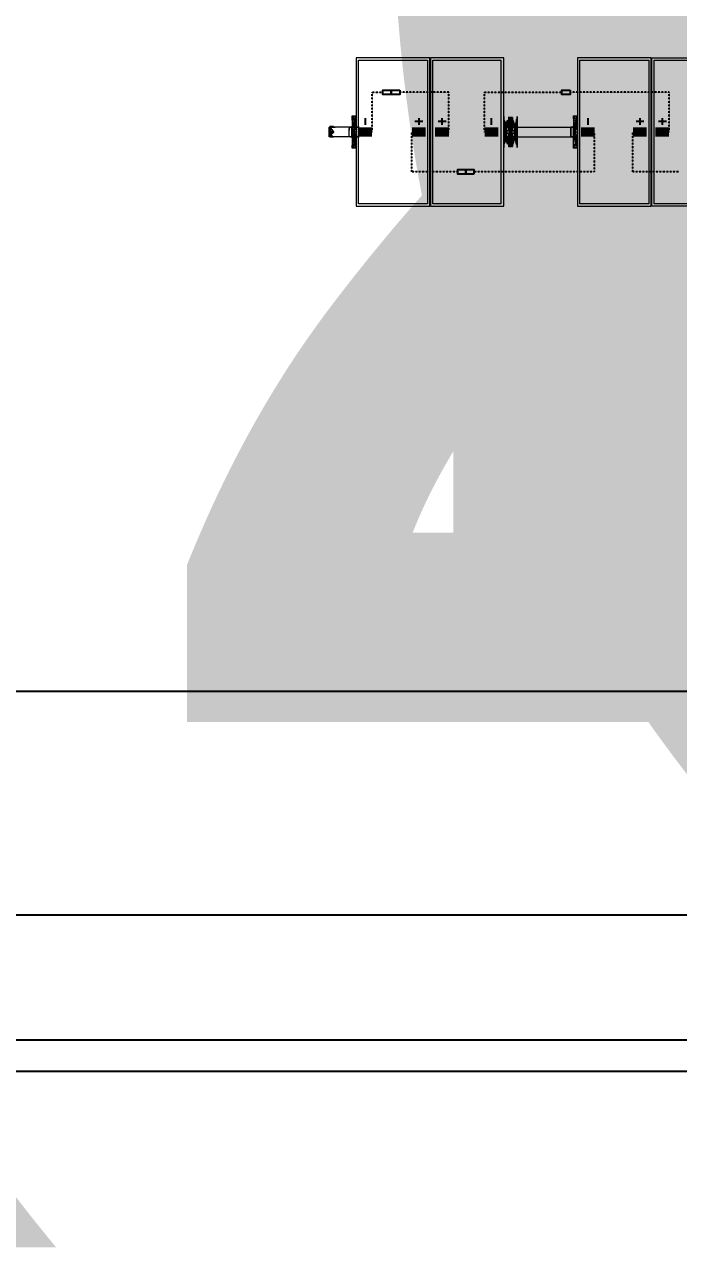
# Model space of a CAD drawing. Header units: feet. Extents: x -13743 to 68376, y -48 to 67763.
# Drawn here: x 2111 to 2465, y 3317 to 3980 of the extents above; entities that cross this region are included whole.
import ezdxf
from ezdxf.enums import TextEntityAlignment as Align

# ---------------------------------------------------------------- set-up
doc = ezdxf.new("R2018")
doc.units = ezdxf.units.FT
doc.header["$MEASUREMENT"] = 0
doc.linetypes.add('HIDDEN', pattern=[0.375, 0.25, -0.125])
for name, color, linetype in [('E-HARN-COMP', 8, 'Continuous'), ('E-TRNK-CABL-NEG', 6, 'HIDDEN'), ('E-TRUNK-CABLE-POS', 6, 'HIDDEN'), ('G-ANNO-TEXT', 1, 'Continuous'), ('Polarity-Text', 7, 'Continuous')]:
    doc.layers.add(name, color=color, linetype=linetype)
doc.styles.add('NEI-A', font='arial.ttf')
doc.styles.get("Standard").update_dxf_attribs({"font": 'arial.ttf'})

# ---------------------------------------------------------------- blocks, each defined once
blk = doc.blocks.new('A$Ccdbb2b2c')
at = {"lineweight": 5}
for points in [[(11.9978, 0.4133), (12.2028, 0.4133), (12.2028, 0), (12.4078, 0), (12.4078, 0.4133), (12.2028, 0.4133), (12.2028, 0), (11.9978, 0)], [(12.6145, 0.4133), (12.6145, 0), (12.4095, 0), (12.4095, 0.4133)], [(13.0245, 0.4133), (13.0245, 0), (12.8195, 0), (12.8195, 0.4133)], [(13.2311, 0.4133), (13.2311, 0), (13.0261, 0), (13.0261, 0.4133)], [(12.4012, 0.4067), (12.2112, 0.4067), (12.2112, 0.0067), (12.4012, 0.0067)], [(12.4162, 0.4067), (12.4162, 0.0067), (12.6078, 0.0067), (12.6078, 0.4067)], [(12.8278, 0.4067), (12.8278, 0.0067), (13.0178, 0.0067), (13.0178, 0.4067)], [(13.0328, 0.4067), (13.0328, 0.0067), (13.2245, 0.0067), (13.2245, 0.4067)], [(12.7878, 0.2283), (12.7828, 0.2383), (12.7845, 0.2383), (12.7845, 0.24), (12.7878, 0.23)], [(12.7961, 0.235), (12.7961, 0.2433)], [(12.8011, 0.2433), (12.7995, 0.2433)], [(12.8061, 0.2417), (12.8078, 0.2417)], [(12.8078, 0.23), (12.8078, 0.2333), (12.8061, 0.2333), (12.8061, 0.2417), (12.8078, 0.2417), (12.8061, 0.2417), (12.8061, 0.2333), (12.8095, 0.2333), (12.8095, 0.24), (12.8095, 0.2333), (12.8061, 0.2333), (12.8078, 0.2333)], [(12.8095, 0.24), (12.8111, 0.235), (12.8111, 0.225), (12.8095, 0.225), (12.8095, 0.2267), (12.8095, 0.225), (12.8111, 0.225), (12.8111, 0.235)], [(12.8211, 0.2433), (12.8195, 0.2433)], [(12.6212, 0.2183), (12.6195, 0.2183)], [(12.6245, 0.205), (12.6228, 0.1933), (12.6212, 0.195), (12.6228, 0.205)], [(12.6262, 0.22), (12.6295, 0.22), (12.6278, 0.22), (12.6262, 0.2217), (12.6278, 0.22)], [(12.6312, 0.22), (12.6278, 0.22), (12.6295, 0.22)], [(12.7828, 0.2283), (12.7811, 0.2283), (12.7828, 0.2283), (12.7828, 0.23)], [(12.7878, 0.225), (12.7895, 0.225), (12.7895, 0.2283), (12.7895, 0.23), (12.7878, 0.23), (12.7895, 0.23), (12.7895, 0.2283), (12.7878, 0.2283), (12.7878, 0.225), (12.7845, 0.225), (12.7845, 0.2283), (12.7878, 0.2283), (12.7845, 0.2283), (12.7845, 0.225), (12.7828, 0.225), (12.7828, 0.2233), (12.7828, 0.19), (12.7845, 0.19), (12.7845, 0.1883), (12.7845, 0.185), (12.7878, 0.185), (12.7828, 0.175), (12.7845, 0.175), (12.7845, 0.1733), (12.7878, 0.1833), (12.7878, 0.185), (12.7845, 0.185), (12.7845, 0.1883), (12.7828, 0.1883), (12.7828, 0.1867), (12.7828, 0.1883), (12.7878, 0.1883), (12.7878, 0.185), (12.7828, 0.175), (12.7845, 0.175), (12.7845, 0.1733), (12.7878, 0.1833), (12.7878, 0.185), (12.7878, 0.1883), (12.7845, 0.1883), (12.7845, 0.19), (12.7828, 0.19), (12.7828, 0.1883), (12.7828, 0.19), (12.7828, 0.2233), (12.7845, 0.2233), (12.7845, 0.2217), (12.7861, 0.2217), (12.7878, 0.2217), (12.7861, 0.2217), (12.7878, 0.2217), (12.7861, 0.2217), (12.7878, 0.2217), (12.7861, 0.2217), (12.7878, 0.2217), (12.7861, 0.2217), (12.7861, 0.2233), (12.7878, 0.2217), (12.7878, 0.22), (12.7878, 0.1933), (12.7878, 0.1917), (12.7861, 0.1917), (12.7878, 0.1917), (12.7878, 0.1883), (12.7895, 0.1883), (12.7895, 0.225)], [(12.7845, 0.21), (12.7828, 0.21)], [(12.7845, 0.2083), (12.7828, 0.2083)], [(12.7845, 0.205), (12.7828, 0.205)], [(12.7861, 0.2233), (12.7845, 0.2217), (12.7861, 0.22), (12.7878, 0.2217)], [(12.7861, 0.2233), (12.7845, 0.2233), (12.7845, 0.2217), (12.7845, 0.22), (12.7861, 0.22), (12.7878, 0.22), (12.7878, 0.2217), (12.7878, 0.2233)], [(12.7861, 0.2233), (12.7845, 0.2217), (12.7861, 0.22), (12.7878, 0.2217)], [(12.7861, 0.2233), (12.7845, 0.2233), (12.7845, 0.2217), (12.7845, 0.22), (12.7861, 0.22), (12.7878, 0.22), (12.7878, 0.2217), (12.7878, 0.2233)], [(12.7861, 0.22), (12.7845, 0.22), (12.7845, 0.2217), (12.7845, 0.22), (12.7861, 0.22), (12.7861, 0.2183), (12.7878, 0.22), (12.7861, 0.2183)], [(12.7878, 0.2217), (12.7861, 0.2217)], [(12.7961, 0.22), (12.7895, 0.22)], [(12.7961, 0.2283), (12.7961, 0.2233), (12.7978, 0.2233), (12.7961, 0.2233), (12.7945, 0.225), (12.7961, 0.2233), (12.7961, 0.225), (12.7961, 0.2233), (12.7945, 0.2233), (12.7945, 0.225), (12.7928, 0.225), (12.7945, 0.2233), (12.7928, 0.225), (12.7928, 0.235), (12.7928, 0.225), (12.7945, 0.2233), (12.7928, 0.225), (12.7945, 0.23), (12.7945, 0.2283), (12.7961, 0.2283), (12.7978, 0.2283), (12.7961, 0.2283), (12.7945, 0.2283), (12.7945, 0.23), (12.7928, 0.225), (12.7945, 0.225), (12.7945, 0.2233), (12.7961, 0.2233)], [(12.7945, 0.2333), (12.7945, 0.2317)], [(12.7961, 0.2217), (12.7945, 0.2217)], [(12.7961, 0.2217), (12.7945, 0.2217)], [(12.7995, 0.235), (12.7978, 0.235)], [(12.7995, 0.21), (12.7978, 0.21), (12.7978, 0.2117), (12.7978, 0.21), (12.7995, 0.21), (12.7978, 0.21), (12.7995, 0.21), (12.7978, 0.21), (12.7995, 0.21), (12.7978, 0.21), (12.7995, 0.21), (12.7978, 0.21), (12.7995, 0.21), (12.7978, 0.21)], [(12.8061, 0.21), (12.8045, 0.21)], [(12.8095, 0.23), (12.8095, 0.225), (12.8078, 0.225), (12.8078, 0.2233), (12.8061, 0.2283), (12.8078, 0.2283)], [(12.8078, 0.2283), (12.8061, 0.2283), (12.8078, 0.2233), (12.8078, 0.225), (12.8095, 0.225), (12.8095, 0.23), (12.8078, 0.2283), (12.8061, 0.2283)], [(12.8061, 0.2233), (12.8078, 0.2233), (12.8095, 0.225), (12.8078, 0.2233)], [(12.8095, 0.2217), (12.8078, 0.2217), (12.8061, 0.2217), (12.8128, 0.2217)], [(12.8095, 0.2217), (12.8078, 0.2217), (12.8061, 0.2217), (12.8128, 0.2217)], [(12.8128, 0.22), (12.8061, 0.22)], [(12.8078, 0.21), (12.8061, 0.21)], [(12.8078, 0.21), (12.8061, 0.21)], [(12.8095, 0.225), (12.8078, 0.2233), (12.8078, 0.225), (12.8078, 0.2233), (12.8095, 0.225), (12.8078, 0.2233)], [(12.8078, 0.2183), (12.8095, 0.22)], [(12.8095, 0.2317), (12.8095, 0.2333)], [(12.8111, 0.225), (12.8111, 0.235)], [(12.8161, 0.2233), (12.8145, 0.2217), (12.8161, 0.22), (12.8178, 0.2217)], [(12.8161, 0.2233), (12.8145, 0.2217), (12.8161, 0.22), (12.8178, 0.2217)], [(12.8161, 0.22), (12.8178, 0.22), (12.8178, 0.2217), (12.8178, 0.2233), (12.8161, 0.2233), (12.8145, 0.2233), (12.8145, 0.2217), (12.8145, 0.22)], [(12.8145, 0.22), (12.8145, 0.1933)], [(12.8178, 0.2233), (12.8178, 0.2217), (12.8178, 0.22), (12.8161, 0.2183), (12.8161, 0.22), (12.8161, 0.2183), (12.8178, 0.22), (12.8178, 0.1933), (12.8178, 0.1917), (12.8161, 0.19), (12.8161, 0.1917), (12.8178, 0.1917), (12.8178, 0.19), (12.8195, 0.19), (12.8195, 0.2233)], [(12.8178, 0.2217), (12.8161, 0.2217)], [(12.8178, 0.2217), (12.8161, 0.2217)], [(12.8211, 0.2283), (12.8195, 0.2283), (12.8195, 0.23), (12.8195, 0.2283)], [(12.8195, 0.2233), (12.8195, 0.225)], [(12.8211, 0.22), (12.8195, 0.22)], [(12.8211, 0.21), (12.8195, 0.21)], [(12.8211, 0.2083), (12.8195, 0.2083)], [(12.8211, 0.205), (12.8195, 0.205)], [(13.2372, 0.2183), (13.2355, 0.2183)], [(13.2389, 0.2233), (13.2372, 0.2233), (13.2372, 0.22), (13.2389, 0.22)], [(13.2405, 0.205), (13.2405, 0.1933), (13.2372, 0.195), (13.2389, 0.205)], [(13.2995, 0.2067), (13.2995, 0.2083), (13.2961, 0.2083), (13.2945, 0.2067), (13.2961, 0.2067), (13.2978, 0.205)], [(13.2995, 0.2067), (13.2978, 0.2067)], [(13.3011, 0.2183), (13.2995, 0.2183), (13.2995, 0.22), (13.2995, 0.2183)], [(12.6295, 0.1933), (12.6262, 0.1933), (12.6278, 0.1933), (12.6295, 0.1933), (12.6278, 0.1933)], [(12.7811, 0.185), (12.7828, 0.185), (12.7828, 0.1833), (12.7828, 0.185)], [(12.7845, 0.2033), (12.7828, 0.2033)], [(12.7861, 0.1933), (12.7845, 0.1933), (12.7845, 0.1917), (12.7845, 0.19), (12.7861, 0.19), (12.7878, 0.19), (12.7878, 0.1917), (12.7878, 0.1933)], [(12.7861, 0.1933), (12.7845, 0.1917), (12.7861, 0.19), (12.7878, 0.1917)], [(12.7861, 0.1933), (12.7845, 0.1917), (12.7861, 0.19), (12.7878, 0.1917)], [(12.7861, 0.1933), (12.7845, 0.1933), (12.7845, 0.1917), (12.7845, 0.19), (12.7861, 0.19), (12.7878, 0.19), (12.7878, 0.1917), (12.7878, 0.1933)], [(12.7878, 0.1917), (12.7861, 0.1917)], [(12.7878, 0.1917), (12.7861, 0.1917)], [(12.7961, 0.2), (12.7978, 0.2), (12.7978, 0.2017), (12.7978, 0.2), (12.7961, 0.2), (12.7978, 0.2033), (12.7895, 0.2033), (12.7978, 0.2033)], [(12.7895, 0.1933), (12.7961, 0.1933)], [(12.7945, 0.1833), (12.7928, 0.1883), (12.7945, 0.1883), (12.7945, 0.19), (12.7961, 0.19), (12.7961, 0.185), (12.7945, 0.185)], [(12.7978, 0.185), (12.7961, 0.185), (12.7961, 0.19), (12.7945, 0.19), (12.7945, 0.1883), (12.7928, 0.1883), (12.7945, 0.1833), (12.7945, 0.185), (12.7961, 0.185)], [(12.7945, 0.1817), (12.7945, 0.18), (12.7945, 0.1733), (12.7928, 0.1783), (12.7928, 0.1883), (12.7928, 0.1867), (12.7928, 0.1883), (12.7928, 0.1783), (12.7945, 0.1733), (12.7945, 0.18), (12.7961, 0.18), (12.7961, 0.1833), (12.7961, 0.18), (12.7961, 0.1717), (12.7945, 0.1717), (12.7961, 0.1717), (12.7961, 0.18), (12.7945, 0.18)], [(12.7961, 0.1917), (12.7945, 0.1917)], [(12.7945, 0.1883), (12.7961, 0.19), (12.7961, 0.1883), (12.7961, 0.19)], [(12.7961, 0.2), (12.7961, 0.2033), (12.7978, 0.2033), (12.7961, 0.2033), (12.7961, 0.2), (12.7961, 0.1783), (12.7961, 0.17), (12.7961, 0.1783)], [(12.7978, 0.1917), (12.7961, 0.1917)], [(12.7978, 0.19), (12.7961, 0.19)], [(12.7978, 0.18), (12.7961, 0.18)], [(12.7961, 0.17), (12.7961, 0.1783)], [(12.7978, 0.1683), (12.7978, 0.1667), (12.7961, 0.1667), (12.7961, 0.1683), (12.7961, 0.17), (12.7961, 0.1683), (12.7961, 0.1667), (12.7978, 0.1667), (12.7978, 0.1683), (12.7978, 0.1717)], [(12.7995, 0.2033), (12.7978, 0.2033), (12.7995, 0.2033), (12.7978, 0.2033), (12.7995, 0.2033), (12.7978, 0.2033), (12.7995, 0.2033), (12.7978, 0.2033), (12.7978, 0.1767), (12.7995, 0.1767), (12.7978, 0.1767), (12.7978, 0.2017), (12.7978, 0.2033)], [(12.7995, 0.2033), (12.7978, 0.2033)], [(12.7995, 0.2033), (12.7978, 0.2033)], [(12.8011, 0.1717), (12.8011, 0.1917), (12.7978, 0.1917), (12.7978, 0.1717)], [(12.7995, 0.1783), (12.7978, 0.1783)], [(12.8061, 0.2), (12.8061, 0.2033)], [(12.8061, 0.1933), (12.8128, 0.1933)], [(12.8095, 0.1917), (12.8128, 0.1917), (12.8061, 0.1917), (12.8078, 0.1917)], [(12.8061, 0.1917), (12.8078, 0.1917), (12.8095, 0.1917), (12.8128, 0.1917)], [(12.8095, 0.1833), (12.8078, 0.185), (12.8061, 0.185), (12.8078, 0.19), (12.8061, 0.19), (12.8078, 0.19), (12.8061, 0.185), (12.8078, 0.185), (12.8061, 0.185), (12.8078, 0.185), (12.8095, 0.1833), (12.8095, 0.1883), (12.8078, 0.1883), (12.8078, 0.19), (12.8095, 0.1883), (12.8078, 0.19), (12.8078, 0.1883), (12.8095, 0.1883), (12.8078, 0.19), (12.8095, 0.1883), (12.8078, 0.19), (12.8095, 0.1883)], [(12.8095, 0.1733), (12.8111, 0.1783), (12.8111, 0.1883), (12.8128, 0.1883), (12.8111, 0.1883), (12.8111, 0.1783), (12.8095, 0.1733), (12.8095, 0.18), (12.8061, 0.18), (12.8078, 0.18), (12.8078, 0.1833), (12.8078, 0.18), (12.8061, 0.18), (12.8095, 0.18), (12.8095, 0.1817), (12.8095, 0.18)], [(12.8061, 0.18), (12.8061, 0.1717), (12.8078, 0.1717), (12.8061, 0.1717)], [(12.8095, 0.1933), (12.8078, 0.195)], [(12.8095, 0.1917), (12.8078, 0.1917)], [(12.8078, 0.1883), (12.8078, 0.19)], [(12.8095, 0.1867), (12.8095, 0.1883), (12.8111, 0.1883), (12.8111, 0.1783), (12.8111, 0.1883), (12.8095, 0.1883)], [(12.8161, 0.1933), (12.8161, 0.195), (12.8178, 0.1933), (12.8161, 0.195), (12.8161, 0.1933), (12.8145, 0.1933), (12.8145, 0.1917), (12.8145, 0.1933)], [(12.8161, 0.1933), (12.8145, 0.1917), (12.8161, 0.19), (12.8178, 0.1917)], [(12.8161, 0.19), (12.8178, 0.19), (12.8178, 0.1917), (12.8178, 0.1933), (12.8161, 0.1933), (12.8145, 0.1933), (12.8145, 0.1917), (12.8145, 0.19)], [(12.8161, 0.19), (12.8178, 0.19), (12.8178, 0.1917), (12.8178, 0.1933), (12.8161, 0.1933), (12.8145, 0.1933), (12.8145, 0.1917), (12.8145, 0.19)], [(12.8161, 0.1933), (12.8145, 0.1917), (12.8161, 0.19), (12.8178, 0.1917)], [(12.8178, 0.1917), (12.8161, 0.1917)], [(12.8211, 0.2033), (12.8195, 0.2033)], [(12.8211, 0.1933), (12.8195, 0.1933)], [(12.8195, 0.1883), (12.8195, 0.19), (12.8195, 0.1883), (12.8211, 0.1883)], [(12.8011, 0.1683), (12.7995, 0.1683)], [(12.8011, 0.1683), (12.7995, 0.1683)], [(12.8028, 0.1683), (12.8045, 0.1683)], [(12.8061, 0.17), (12.8045, 0.17)]]:
    blk.add_lwpolyline(points, close=True, dxfattribs=at)
for points in [[(12.6145, 0.25), (12.6262, 0.25), (12.6262, 0.2517), (12.6145, 0.2517)], [(12.6145, 0.2467), (12.6162, 0.2483), (12.6178, 0.2483)], [(12.6145, 0.2483), (12.6162, 0.2483), (12.6178, 0.2283), (12.6195, 0.2283), (12.6178, 0.245)], [(12.6145, 0.2383), (12.6162, 0.2483)], [(12.6262, 0.2433), (12.6262, 0.24), (12.6195, 0.24), (12.6178, 0.24), (12.6178, 0.2433), (12.6162, 0.2467), (12.6162, 0.2433)], [(12.6162, 0.24), (12.6162, 0.2417)], [(12.6195, 0.2433), (12.6178, 0.2433), (12.6178, 0.2417), (12.6178, 0.245), (12.6195, 0.245), (12.6195, 0.2433), (12.6262, 0.2433), (12.6262, 0.25), (12.6278, 0.25)], [(12.6178, 0.24), (12.6212, 0.2233), (12.6228, 0.2233), (12.6195, 0.24)], [(12.6262, 0.24), (12.6262, 0.2233), (12.6228, 0.2233), (12.6228, 0.22), (12.6212, 0.22), (12.6212, 0.2233), (12.6228, 0.2233), (12.6212, 0.2233), (12.6195, 0.2283), (12.6195, 0.2183), (12.6212, 0.2183), (12.6228, 0.2083), (12.6212, 0.2083), (12.6212, 0.205), (12.6228, 0.205), (12.6228, 0.2083), (12.6245, 0.2083), (12.6228, 0.22)], [(12.6245, 0.2483), (12.6212, 0.2483)], [(12.6228, 0.2467), (12.6212, 0.2467), (12.6245, 0.2467), (12.6262, 0.2467)], [(12.7828, 0.25), (12.7828, 0.2433), (12.7845, 0.2433), (12.7828, 0.2433), (12.7845, 0.2417), (12.7845, 0.24), (12.7828, 0.24), (12.7845, 0.24), (12.7845, 0.2417), (12.7828, 0.2433), (12.7828, 0.25), (12.7828, 0.1633), (12.7828, 0.17), (12.7845, 0.1717), (12.7845, 0.1733), (12.7828, 0.1733), (12.7845, 0.1733), (12.7845, 0.1717), (12.7828, 0.17), (12.7845, 0.17), (12.7828, 0.17), (12.7828, 0.1633)], [(12.7828, 0.2383), (12.7845, 0.2383), (12.7845, 0.24), (12.7878, 0.23), (12.7878, 0.2283), (12.7878, 0.225), (12.7845, 0.225), (12.7828, 0.225), (12.7828, 0.2267), (12.7828, 0.225), (12.7828, 0.2233), (12.7845, 0.2233), (12.7845, 0.225), (12.7845, 0.2233)], [(12.7845, 0.2433), (12.7845, 0.2433)], [(12.7845, 0.2433), (12.7845, 0.2433)], [(12.7845, 0.24), (12.7845, 0.24)], [(12.7845, 0.24), (12.7845, 0.24)], [(12.7978, 0.21), (12.7961, 0.21), (12.7978, 0.21), (12.7995, 0.21), (12.7978, 0.21), (12.7961, 0.21), (12.7961, 0.2133), (12.7978, 0.21), (12.7895, 0.21), (12.7978, 0.21), (12.7961, 0.2133), (12.7961, 0.235), (12.7961, 0.2433), (12.7961, 0.235), (12.7961, 0.2133), (12.7978, 0.2117), (12.7978, 0.2367), (12.7995, 0.2367), (12.7978, 0.2367), (12.7978, 0.2117), (12.7961, 0.2133), (12.7961, 0.21)], [(12.7978, 0.2433), (12.7995, 0.2433), (12.8011, 0.2433), (12.7995, 0.2433), (12.7978, 0.2433), (12.7995, 0.2433), (12.7978, 0.2433), (12.7995, 0.2433), (12.7978, 0.2433), (12.7978, 0.2417), (12.7961, 0.2417), (12.7945, 0.2417), (12.7961, 0.2417), (12.7961, 0.2333), (12.7945, 0.2333), (12.7945, 0.24), (12.7928, 0.235), (12.7928, 0.225), (12.7928, 0.2267), (12.7928, 0.225), (12.7928, 0.235), (12.7945, 0.24), (12.7945, 0.2333), (12.7961, 0.2333), (12.7978, 0.2333), (12.7961, 0.2333), (12.7961, 0.23), (12.7961, 0.2333), (12.7961, 0.2417), (12.7978, 0.2417), (12.7978, 0.245), (12.7978, 0.2467), (12.7961, 0.2467), (12.7961, 0.245), (12.7961, 0.2433), (12.7961, 0.245), (12.7961, 0.2467), (12.7978, 0.2467), (12.7978, 0.245), (12.7978, 0.2433), (12.7978, 0.245), (12.7978, 0.2467), (12.8045, 0.2467), (12.8045, 0.245), (12.8028, 0.245), (12.8045, 0.245), (12.8028, 0.245), (12.8028, 0.2433), (12.8045, 0.2433), (12.8061, 0.2433), (12.8045, 0.2433), (12.8061, 0.2433), (12.8061, 0.235), (12.8061, 0.2133), (12.8061, 0.21), (12.8061, 0.2133), (12.8061, 0.2117), (12.8045, 0.2117), (12.8045, 0.21), (12.8128, 0.21), (12.8045, 0.21), (12.8061, 0.21), (12.8078, 0.21), (12.8061, 0.21), (12.8061, 0.2133), (12.8061, 0.2117), (12.8045, 0.2117), (12.8045, 0.2367), (12.8061, 0.2367), (12.8045, 0.2367), (12.8045, 0.21), (12.8061, 0.21), (12.8078, 0.21), (12.8061, 0.21), (12.8078, 0.21), (12.8061, 0.21), (12.8061, 0.2133), (12.8061, 0.235), (12.8045, 0.235), (12.8061, 0.235), (12.8061, 0.2433), (12.8045, 0.2433), (12.8028, 0.2433), (12.8011, 0.2433), (12.7995, 0.245), (12.8011, 0.245), (12.7995, 0.245), (12.8011, 0.2433), (12.8011, 0.2417), (12.8028, 0.2417), (12.8028, 0.2217), (12.8011, 0.2217), (12.8011, 0.1917), (12.8028, 0.1917), (12.8011, 0.1917), (12.7978, 0.1917), (12.7978, 0.2217), (12.7961, 0.2217), (12.7978, 0.2217), (12.7961, 0.2217), (12.7978, 0.2217), (12.7961, 0.2217), (12.7978, 0.2217), (12.7978, 0.2417), (12.8011, 0.2417), (12.8011, 0.2217)], [(12.8061, 0.2433), (12.8045, 0.2433), (12.8061, 0.2433), (12.8061, 0.245), (12.8045, 0.245), (12.8061, 0.2467), (12.8045, 0.2467), (12.7978, 0.2467), (12.7995, 0.2467)], [(12.8061, 0.2433), (12.8061, 0.245), (12.8061, 0.2433), (12.8045, 0.2433), (12.8028, 0.2433), (12.8028, 0.2417), (12.8028, 0.2217), (12.8011, 0.2217), (12.8011, 0.24), (12.8011, 0.2433), (12.8028, 0.2433), (12.8045, 0.2433), (12.8028, 0.2433), (12.8011, 0.2433), (12.8028, 0.2433), (12.8045, 0.2433), (12.8061, 0.2433), (12.8045, 0.2433), (12.8061, 0.2433), (12.8061, 0.235), (12.8061, 0.2433), (12.8061, 0.245), (12.8061, 0.2467), (12.8045, 0.245), (12.8028, 0.245), (12.8028, 0.2417), (12.8011, 0.2417), (12.8011, 0.2433), (12.7995, 0.245), (12.8011, 0.245), (12.7995, 0.245), (12.7978, 0.2467), (12.7995, 0.2467), (12.7978, 0.2467), (12.7995, 0.2467), (12.7978, 0.2467), (12.7995, 0.245), (12.8011, 0.2433), (12.8028, 0.2433), (12.8011, 0.2433), (12.8028, 0.2433), (12.8028, 0.245), (12.8045, 0.245), (12.8028, 0.245), (12.8045, 0.245), (12.8045, 0.2467), (12.8061, 0.2467), (12.8045, 0.245), (12.8061, 0.245), (12.8045, 0.2433), (12.8045, 0.2417), (12.8045, 0.2433), (12.8061, 0.245), (12.8061, 0.2467), (12.8078, 0.2467), (12.8061, 0.2467), (12.8045, 0.245), (12.8028, 0.245), (12.8028, 0.2433)], [(12.7978, 0.2467), (12.7978, 0.2467)], [(12.7978, 0.2467), (12.7978, 0.245), (12.7978, 0.2433), (12.7995, 0.2433)], [(12.7978, 0.2467), (12.7978, 0.2467)], [(12.8011, 0.2433), (12.8011, 0.24), (12.8028, 0.24), (12.8011, 0.24), (12.8011, 0.2217), (12.7978, 0.2217), (12.7978, 0.2417), (12.8011, 0.2417), (12.8011, 0.2217), (12.8028, 0.2217), (12.8045, 0.2217), (12.8045, 0.1917), (12.8045, 0.1717), (12.8028, 0.1717), (12.8028, 0.1917), (12.8028, 0.1717), (12.8045, 0.1717), (12.8045, 0.1917), (12.8028, 0.1917), (12.8028, 0.2217)], [(12.7995, 0.245), (12.8011, 0.245)], [(12.7995, 0.245), (12.8011, 0.245)], [(12.8045, 0.2217), (12.8045, 0.2417), (12.8028, 0.2417)], [(12.8045, 0.2217), (12.8045, 0.2417), (12.8028, 0.2417)], [(12.8028, 0.24), (12.8045, 0.24)], [(12.8028, 0.24), (12.8045, 0.24)], [(12.8045, 0.2467), (12.8045, 0.2467)], [(12.8045, 0.2467), (12.8045, 0.2467)], [(12.8078, 0.24), (12.8078, 0.24)], [(12.8078, 0.24), (12.8078, 0.24)], [(12.8178, 0.2217), (12.8178, 0.2233), (12.8178, 0.225), (12.8145, 0.225), (12.8161, 0.2283), (12.8195, 0.2283), (12.8178, 0.225), (12.8195, 0.225), (12.8195, 0.2267), (12.8195, 0.225), (12.8178, 0.225), (12.8195, 0.2283), (12.8161, 0.2283), (12.8195, 0.2383), (12.8195, 0.24), (12.8195, 0.2417), (12.8195, 0.2433), (12.8195, 0.25), (12.8195, 0.2417), (12.8195, 0.24), (12.8145, 0.23), (12.8145, 0.2283), (12.8161, 0.2283), (12.8145, 0.2283), (12.8145, 0.23), (12.8195, 0.24), (12.8195, 0.2383), (12.8161, 0.2283), (12.8145, 0.2283), (12.8145, 0.23), (12.8145, 0.2283), (12.8128, 0.225), (12.8145, 0.225), (12.8145, 0.2217), (12.8145, 0.225), (12.8128, 0.225), (12.8128, 0.1883), (12.8145, 0.1883), (12.8128, 0.1883), (12.8145, 0.185), (12.8128, 0.1883), (12.8145, 0.1883), (12.8128, 0.1883), (12.8128, 0.225), (12.8111, 0.225), (12.8128, 0.225), (12.8145, 0.225), (12.8128, 0.225), (12.8145, 0.2283), (12.8161, 0.2283), (12.8145, 0.225), (12.8178, 0.225), (12.8178, 0.2233), (12.8195, 0.2233), (12.8195, 0.19), (12.8178, 0.19), (12.8178, 0.1883), (12.8195, 0.1883), (12.8195, 0.1867), (12.8195, 0.1883), (12.8178, 0.1883), (12.8178, 0.19), (12.8178, 0.1917), (12.8195, 0.1917), (12.8178, 0.1917), (12.8178, 0.1933), (12.8178, 0.22), (12.8178, 0.2217), (12.8195, 0.2217)], [(12.8195, 0.1633), (12.8195, 0.17), (12.8211, 0.17), (12.8195, 0.17), (12.8195, 0.1717), (12.8195, 0.1733), (12.8195, 0.175), (12.8161, 0.185), (12.8195, 0.185), (12.8178, 0.1883), (12.8145, 0.1883), (12.8161, 0.185), (12.8145, 0.185), (12.8145, 0.1833), (12.8195, 0.1733), (12.8145, 0.1833), (12.8145, 0.185), (12.8161, 0.185), (12.8145, 0.185), (12.8145, 0.1833), (12.8145, 0.185), (12.8161, 0.185), (12.8145, 0.1883), (12.8178, 0.1883), (12.8195, 0.185), (12.8161, 0.185), (12.8195, 0.175), (12.8195, 0.1733), (12.8195, 0.1717), (12.8195, 0.17), (12.8195, 0.1633), (12.8195, 0.25)], [(12.8195, 0.2433), (12.8195, 0.2433)], [(12.8195, 0.24), (12.8195, 0.24)], [(12.8195, 0.24), (12.8195, 0.24)], [(13.2305, 0.25), (13.2422, 0.25), (13.2422, 0.2517), (13.2305, 0.2517)], [(13.2305, 0.2467), (13.2322, 0.2483), (13.2339, 0.2483)], [(13.2305, 0.2483), (13.2322, 0.2483), (13.2339, 0.2283), (13.2355, 0.2283), (13.2339, 0.245)], [(13.2305, 0.2383), (13.2322, 0.2483)], [(13.2339, 0.2433), (13.2322, 0.2467), (13.2322, 0.2433)], [(13.2355, 0.24), (13.2355, 0.2433), (13.2355, 0.2417), (13.2339, 0.2417), (13.2339, 0.245), (13.2355, 0.245), (13.2355, 0.2433), (13.2422, 0.2433), (13.2422, 0.25), (13.2439, 0.25)], [(13.2339, 0.2417), (13.2339, 0.24), (13.2372, 0.24), (13.2422, 0.24), (13.2422, 0.2433)], [(13.2339, 0.24), (13.2372, 0.2233), (13.2389, 0.2233), (13.2372, 0.24)], [(13.2422, 0.24), (13.2422, 0.2233), (13.2389, 0.2233), (13.2372, 0.2233), (13.2355, 0.2283), (13.2355, 0.2183), (13.2372, 0.2183), (13.2389, 0.2083), (13.2405, 0.2083)], [(13.2405, 0.2483), (13.2372, 0.2483)], [(13.2389, 0.2467), (13.2372, 0.2467), (13.2405, 0.2467), (13.2422, 0.2467)], [(12.6145, 0.2283), (12.6178, 0.2283), (12.6178, 0.2183), (12.6195, 0.2183), (12.6178, 0.2167), (12.6212, 0.2083), (12.6212, 0.205), (12.6178, 0.1967), (12.6195, 0.195), (12.6212, 0.195)], [(12.6178, 0.2217), (12.6145, 0.2217)], [(12.6145, 0.22), (12.6178, 0.22), (12.6195, 0.22)], [(12.6178, 0.1967), (12.6178, 0.195), (12.6195, 0.195), (12.6178, 0.195), (12.6195, 0.195), (12.6178, 0.1933), (12.6178, 0.1967), (12.6212, 0.205), (12.6212, 0.2083), (12.6178, 0.2167), (12.6178, 0.2183), (12.6195, 0.2183), (12.6178, 0.2183), (12.6178, 0.2167), (12.6162, 0.2183), (12.6145, 0.2183)], [(12.6145, 0.205), (12.6162, 0.205), (12.6178, 0.2067), (12.6162, 0.2083), (12.6145, 0.2083)], [(12.6178, 0.22), (12.6178, 0.2167)], [(12.6195, 0.2183), (12.6178, 0.2183), (12.6195, 0.2183)], [(12.6195, 0.21), (12.6212, 0.21)], [(12.6212, 0.22), (12.6212, 0.2183), (12.6228, 0.22), (12.6262, 0.22), (12.6262, 0.2233)], [(12.6278, 0.195), (12.6262, 0.195), (12.6262, 0.2183), (12.6262, 0.22), (12.6262, 0.2217)], [(12.7845, 0.22), (12.7845, 0.1933), (12.7828, 0.1933), (12.6328, 0.1933), (12.6278, 0.1933), (12.6295, 0.1933), (12.6312, 0.1933), (12.6295, 0.1933), (12.6278, 0.1933), (12.6262, 0.1917), (12.6278, 0.1917), (12.6278, 0.1933), (12.6312, 0.1933)], [(12.6262, 0.2183), (12.6262, 0.1933), (12.6262, 0.19)], [(12.7845, 0.1933), (12.7845, 0.22), (12.7828, 0.22), (12.6312, 0.22), (12.6295, 0.22), (12.6312, 0.22), (12.6328, 0.2183), (12.6328, 0.2167), (12.6328, 0.2183), (12.6312, 0.2183), (12.6328, 0.2183), (12.6312, 0.2183), (12.6312, 0.22), (12.6295, 0.22), (12.6278, 0.22), (12.6328, 0.22)], [(12.6295, 0.22), (12.6278, 0.22)], [(12.6295, 0.2183), (12.6295, 0.2183)], [(12.6328, 0.2117), (12.6328, 0.2167), (12.6328, 0.1967), (12.6328, 0.195), (12.6312, 0.1933), (12.6295, 0.1933), (12.6312, 0.1933), (12.6312, 0.195), (12.6328, 0.195)], [(12.6328, 0.2017), (12.6328, 0.2117), (12.6345, 0.2117)], [(12.7861, 0.1917), (12.7845, 0.1917), (12.7845, 0.1933), (12.7861, 0.1933), (12.7861, 0.195), (12.7878, 0.1933), (12.7878, 0.22), (12.7878, 0.2217), (12.7861, 0.2233), (12.7861, 0.2217), (12.7878, 0.2217), (12.7878, 0.225), (12.7895, 0.225), (12.7895, 0.2283), (12.7878, 0.2283), (12.7828, 0.2383)], [(12.7845, 0.2233), (12.7845, 0.2217), (12.7861, 0.2217), (12.7878, 0.2217), (12.7878, 0.225), (12.7895, 0.225), (12.7895, 0.1883), (12.7878, 0.1883), (12.7895, 0.1883), (12.7895, 0.185), (12.7878, 0.1833), (12.7895, 0.1833), (12.7895, 0.185), (12.7878, 0.185)], [(12.7861, 0.2217), (12.7878, 0.2217)], [(12.7861, 0.2217), (12.7878, 0.2217)], [(12.7861, 0.2217), (12.7878, 0.2217)], [(12.7861, 0.2217), (12.7878, 0.2217)], [(12.7861, 0.2217), (12.7878, 0.2217)], [(12.7861, 0.2217), (12.7878, 0.2217)], [(12.7878, 0.225), (12.7878, 0.225)], [(12.7878, 0.225), (12.7878, 0.225)], [(12.7895, 0.225), (12.7895, 0.225)], [(12.7895, 0.225), (12.7895, 0.225)], [(12.7911, 0.2083), (12.7895, 0.2083), (12.7895, 0.205), (12.7895, 0.2083)], [(12.7945, 0.235), (12.7945, 0.235)], [(12.7945, 0.235), (12.7945, 0.235)], [(12.7978, 0.1917), (12.7978, 0.2217), (12.8011, 0.2217), (12.8011, 0.1917), (12.8011, 0.1717), (12.8011, 0.17), (12.7995, 0.17), (12.7978, 0.17), (12.7995, 0.17), (12.8011, 0.17)], [(12.8011, 0.1917), (12.8011, 0.2217), (12.8011, 0.1917)], [(12.8028, 0.2217), (12.8028, 0.1917), (12.8045, 0.1917)], [(12.8028, 0.2217), (12.8045, 0.2217), (12.8045, 0.1917)], [(12.8078, 0.2217), (12.8095, 0.2217)], [(12.8095, 0.235), (12.8095, 0.235)], [(12.8095, 0.235), (12.8095, 0.235)], [(12.8128, 0.225), (12.8128, 0.225)], [(12.8128, 0.225), (12.8128, 0.225)], [(12.8145, 0.205), (12.8128, 0.205), (12.8128, 0.2083), (12.8145, 0.2083)], [(12.8128, 0.205), (12.8128, 0.2083)], [(12.8145, 0.225), (12.8145, 0.225)], [(12.8145, 0.225), (12.8145, 0.225)], [(12.8145, 0.2217), (12.8145, 0.22), (12.8161, 0.22), (12.8178, 0.22), (12.8178, 0.2217), (12.8178, 0.2233), (12.8161, 0.2233), (12.8145, 0.2233), (12.8145, 0.2217), (12.8145, 0.22), (12.8161, 0.22)], [(12.8161, 0.2217), (12.8145, 0.2217)], [(12.8145, 0.2217), (12.8145, 0.22), (12.8161, 0.22)], [(12.8161, 0.2217), (12.8145, 0.2217)], [(12.8178, 0.2217), (12.8161, 0.2233), (12.8161, 0.2217)], [(12.8161, 0.2217), (12.8161, 0.2233), (12.8178, 0.2217)], [(12.8161, 0.2217), (12.8178, 0.2217)], [(12.8161, 0.2217), (12.8178, 0.2217)], [(12.8161, 0.2217), (12.8178, 0.2217)], [(12.8161, 0.2217), (12.8178, 0.2217)], [(12.8161, 0.2217), (12.8178, 0.2217)], [(12.8161, 0.2217), (12.8178, 0.2217)], [(12.8161, 0.2217), (12.8178, 0.2217)], [(12.8161, 0.2217), (12.8178, 0.2217)], [(12.8161, 0.2217), (12.8178, 0.2217)], [(12.8161, 0.2217), (12.8178, 0.2217)], [(12.8161, 0.2217), (12.8178, 0.2217)], [(12.8161, 0.2217), (12.8178, 0.2217)], [(12.8161, 0.2217), (12.8178, 0.2217)], [(12.8161, 0.2217), (12.8178, 0.2217)], [(13.2279, 0.2183), (13.2279, 0.22), (13.2262, 0.22), (13.2279, 0.22), (13.2262, 0.22), (13.2279, 0.22), (13.2262, 0.22), (13.2229, 0.22), (13.2778, 0.22), (13.2961, 0.22), (13.2995, 0.22), (13.2978, 0.22), (13.2961, 0.22), (13.2978, 0.22), (13.2961, 0.22), (13.2945, 0.22), (13.2945, 0.2217), (13.2995, 0.2217), (13.3045, 0.2217), (13.3011, 0.2217), (13.3011, 0.215), (13.2995, 0.2133), (13.2961, 0.21)], [(13.2355, 0.2167), (13.2355, 0.2183), (13.2355, 0.2217), (13.2339, 0.2217), (13.2339, 0.2283), (13.2305, 0.2283)], [(13.2339, 0.2217), (13.2305, 0.2217)], [(13.2355, 0.22), (13.2339, 0.22), (13.2305, 0.22)], [(13.2389, 0.2083), (13.2389, 0.205), (13.2389, 0.2083), (13.2355, 0.2167), (13.2355, 0.2183), (13.2339, 0.2167), (13.2322, 0.2183), (13.2305, 0.2183)], [(13.2305, 0.205), (13.2322, 0.205), (13.2339, 0.2067), (13.2339, 0.2083), (13.2322, 0.2083), (13.2305, 0.2083)], [(13.2339, 0.22), (13.2339, 0.2167), (13.2372, 0.2083), (13.2372, 0.205), (13.2339, 0.1967), (13.2339, 0.1933), (13.2355, 0.195), (13.2372, 0.195), (13.2355, 0.195), (13.2355, 0.1967), (13.2389, 0.205)], [(13.2355, 0.2183), (13.2372, 0.2183)], [(13.2355, 0.2183), (13.2372, 0.2183)], [(13.2372, 0.22), (13.2372, 0.2183), (13.2405, 0.22), (13.2389, 0.22), (13.2422, 0.22), (13.2422, 0.2233)], [(13.2372, 0.21), (13.2389, 0.21)], [(13.2405, 0.205), (13.2405, 0.2083), (13.2405, 0.22)], [(13.2489, 0.22), (13.2439, 0.22), (13.2422, 0.2217), (13.2439, 0.22), (13.2455, 0.22), (13.2489, 0.22), (13.2505, 0.2183), (13.2505, 0.2167), (13.2489, 0.2183), (13.2505, 0.2183), (13.2489, 0.2183)], [(13.2472, 0.22), (13.2455, 0.22), (13.2472, 0.22), (13.2455, 0.22), (13.2422, 0.22), (13.2422, 0.2217)], [(13.2422, 0.22), (13.2422, 0.2183), (13.2422, 0.1933)], [(13.2422, 0.2183), (13.2439, 0.2167), (13.2439, 0.1967), (13.2422, 0.195), (13.2439, 0.195)], [(13.2505, 0.195), (13.2505, 0.1967), (13.2505, 0.2167), (13.2505, 0.2117)], [(13.2505, 0.2017), (13.2505, 0.2117), (13.2522, 0.2117)], [(13.3011, 0.22), (13.2895, 0.22)], [(13.3028, 0.2183), (13.3011, 0.2183), (13.2995, 0.22), (13.2961, 0.22), (13.2945, 0.2217), (13.2961, 0.2217)], [(13.2978, 0.21), (13.2961, 0.21), (13.2945, 0.2083), (13.2945, 0.2067), (13.2945, 0.205), (13.2961, 0.2033)], [(13.2961, 0.22), (13.2978, 0.22), (13.2961, 0.22)], [(13.2961, 0.22), (13.2978, 0.22)], [(13.2961, 0.2067), (13.2961, 0.2067)], [(13.2978, 0.2183), (13.2978, 0.2183)], [(13.2995, 0.2067), (13.2995, 0.2067)], [(13.3011, 0.195), (13.3011, 0.1967), (13.3011, 0.2167), (13.3011, 0.2117)], [(13.3011, 0.2017), (13.3011, 0.2117), (13.3028, 0.2117)], [(13.3045, 0.1933), (13.3061, 0.1933), (13.3061, 0.22), (13.3045, 0.22), (13.3061, 0.22), (13.3061, 0.195), (13.3045, 0.195)], [(12.6145, 0.185), (12.6178, 0.185), (12.6178, 0.195), (12.6195, 0.195), (12.6178, 0.195), (12.6178, 0.1967), (12.6162, 0.195), (12.6145, 0.195)], [(12.6212, 0.1933), (12.6212, 0.195), (12.6195, 0.195), (12.6195, 0.185), (12.6178, 0.185), (12.6162, 0.165), (12.6145, 0.165)], [(12.6145, 0.1933), (12.6178, 0.1933), (12.6195, 0.1933)], [(12.6145, 0.1917), (12.6178, 0.1917)], [(12.6162, 0.165), (12.6145, 0.1683), (12.6145, 0.175)], [(12.6162, 0.17), (12.6162, 0.1667), (12.6178, 0.17), (12.6178, 0.1733), (12.6195, 0.1733), (12.6228, 0.19), (12.6212, 0.19), (12.6178, 0.1733)], [(12.6162, 0.1717), (12.6162, 0.1733)], [(12.6278, 0.1633), (12.6262, 0.1633), (12.6262, 0.17), (12.6195, 0.17), (12.6195, 0.1683), (12.6178, 0.1683), (12.6195, 0.185), (12.6212, 0.19), (12.6228, 0.19), (12.6212, 0.19), (12.6212, 0.1933), (12.6228, 0.1933), (12.6245, 0.1933)], [(12.6178, 0.1683), (12.6178, 0.1717), (12.6178, 0.17), (12.6195, 0.17)], [(12.6212, 0.2033), (12.6195, 0.2033)], [(12.6262, 0.17), (12.6262, 0.1733), (12.6195, 0.1733)], [(12.6262, 0.1733), (12.6262, 0.19), (12.6228, 0.19), (12.6228, 0.1933), (12.6262, 0.1933), (12.6262, 0.1917)], [(12.6295, 0.195), (12.6295, 0.195)], [(12.6312, 0.195), (12.6328, 0.195), (12.6328, 0.1967), (12.6328, 0.2017), (12.6345, 0.2017)], [(12.7845, 0.1917), (12.7845, 0.1933), (12.7861, 0.1933)], [(12.7861, 0.1917), (12.7845, 0.1917)], [(12.7845, 0.19), (12.7845, 0.1917)], [(12.7845, 0.1917), (12.7861, 0.1917)], [(12.7845, 0.19), (12.7845, 0.1917)], [(12.7845, 0.1733), (12.7845, 0.1733)], [(12.7845, 0.1733), (12.7845, 0.1733)], [(12.7878, 0.1933), (12.7861, 0.195), (12.7861, 0.1933)], [(12.7861, 0.1917), (12.7878, 0.1917)], [(12.7861, 0.1917), (12.7878, 0.1917)], [(12.7861, 0.1917), (12.7878, 0.1917)], [(12.7861, 0.1917), (12.7878, 0.1917)], [(12.7861, 0.1917), (12.7861, 0.19), (12.7878, 0.1917)], [(12.7861, 0.1917), (12.7878, 0.1917)], [(12.7861, 0.1917), (12.7878, 0.1917)], [(12.7861, 0.1917), (12.7878, 0.1917)], [(12.7861, 0.1917), (12.7878, 0.1917)], [(12.7861, 0.1917), (12.7878, 0.1917)], [(12.7861, 0.1917), (12.7878, 0.1917)], [(12.7861, 0.1917), (12.7878, 0.1917)], [(12.7861, 0.1917), (12.7878, 0.1917)], [(12.7878, 0.1917), (12.7861, 0.19), (12.7861, 0.1917)], [(12.7878, 0.1917), (12.7878, 0.1933)], [(12.7878, 0.1917), (12.7895, 0.1917)], [(12.7878, 0.1917), (12.7878, 0.1883)], [(12.7895, 0.185), (12.7895, 0.1883), (12.7878, 0.1883)], [(12.7878, 0.1883), (12.7878, 0.1883)], [(12.7878, 0.1883), (12.7878, 0.1883)], [(12.7895, 0.185), (12.7878, 0.185)], [(12.7895, 0.1883), (12.7895, 0.1883)], [(12.7895, 0.1883), (12.7895, 0.1883)], [(12.7945, 0.1883), (12.7928, 0.1883), (12.7945, 0.19), (12.7928, 0.1883), (12.7945, 0.19), (12.7928, 0.1883), (12.7928, 0.1783), (12.7928, 0.1883)], [(12.7961, 0.1917), (12.7945, 0.1917)], [(12.7945, 0.1917), (12.7961, 0.1917)], [(12.7945, 0.1783), (12.7945, 0.1783)], [(12.7945, 0.1783), (12.7945, 0.1783)], [(12.7961, 0.2033), (12.7978, 0.2033)], [(12.7961, 0.2033), (12.7978, 0.2033)], [(12.7961, 0.1917), (12.7978, 0.1917)], [(12.7961, 0.1917), (12.7978, 0.1917)], [(12.7961, 0.1917), (12.7978, 0.1917)], [(12.7978, 0.2033), (12.7995, 0.2033)], [(12.7978, 0.2033), (12.7995, 0.2033)], [(12.8011, 0.1917), (12.8011, 0.1717), (12.7978, 0.1717), (12.7978, 0.1917)], [(12.8011, 0.1683), (12.7995, 0.1683), (12.8011, 0.1683), (12.8011, 0.1717), (12.8028, 0.1717), (12.8028, 0.1683), (12.8045, 0.1683), (12.8028, 0.1683), (12.8045, 0.1683), (12.8061, 0.1667), (12.8045, 0.1683), (12.8028, 0.1683), (12.8028, 0.1717), (12.8045, 0.1717), (12.8045, 0.17), (12.8061, 0.17), (12.8045, 0.17), (12.8061, 0.17), (12.8061, 0.1783), (12.8061, 0.2), (12.8061, 0.2017), (12.8045, 0.2017), (12.8045, 0.1767), (12.8061, 0.1767), (12.8045, 0.1767), (12.8045, 0.2017), (12.8045, 0.2033), (12.8061, 0.2033)], [(12.8045, 0.17), (12.8061, 0.17), (12.8061, 0.1683), (12.8061, 0.1667), (12.8045, 0.1667), (12.8061, 0.1667), (12.8045, 0.1683), (12.8028, 0.1683), (12.8045, 0.1683), (12.8045, 0.1667), (12.8045, 0.1683), (12.8028, 0.1683), (12.8045, 0.1683), (12.8061, 0.1667), (12.8061, 0.1683), (12.8061, 0.17), (12.8045, 0.17), (12.8061, 0.17), (12.8045, 0.17), (12.8028, 0.17), (12.8011, 0.17), (12.8028, 0.17), (12.8011, 0.17), (12.8028, 0.17), (12.8045, 0.17), (12.8028, 0.17), (12.8011, 0.17), (12.8028, 0.17), (12.8045, 0.17), (12.8061, 0.17), (12.8061, 0.1783), (12.8061, 0.2), (12.8061, 0.2017), (12.8045, 0.2017), (12.8045, 0.2033), (12.8061, 0.2033), (12.8078, 0.2033), (12.8061, 0.2033), (12.8078, 0.2033), (12.8061, 0.2033), (12.8078, 0.2033), (12.8061, 0.2033), (12.8078, 0.2033), (12.8061, 0.2033), (12.8045, 0.2033), (12.8128, 0.2033), (12.8045, 0.2033), (12.8061, 0.2033), (12.8061, 0.2), (12.8061, 0.2033), (12.8078, 0.2033)], [(12.8011, 0.1717), (12.8011, 0.1917)], [(12.8011, 0.1917), (12.8028, 0.1917)], [(12.8061, 0.17), (12.8061, 0.1783), (12.8045, 0.1783), (12.8061, 0.1783), (12.8061, 0.17), (12.8061, 0.1683), (12.8045, 0.17), (12.8028, 0.17), (12.8011, 0.17)], [(12.8011, 0.1717), (12.8028, 0.1717)], [(12.8011, 0.1717), (12.8011, 0.1683)], [(12.8011, 0.17), (12.8011, 0.1717)], [(12.8028, 0.1717), (12.8045, 0.1717)], [(12.8061, 0.1683), (12.8045, 0.17), (12.8045, 0.1717)], [(12.8061, 0.1717), (12.8078, 0.1717)], [(12.8078, 0.1733), (12.8078, 0.1733)], [(12.8078, 0.1733), (12.8078, 0.1733)], [(12.8095, 0.1783), (12.8095, 0.1783)], [(12.8095, 0.1783), (12.8095, 0.1783)], [(12.8128, 0.1883), (12.8128, 0.1883)], [(12.8128, 0.1883), (12.8128, 0.1883)], [(12.8145, 0.1917), (12.8161, 0.1917)], [(12.8145, 0.1883), (12.8145, 0.1917)], [(12.8161, 0.1917), (12.8145, 0.1917)], [(12.8145, 0.1883), (12.8145, 0.1917)], [(12.8145, 0.1883), (12.8145, 0.1883)], [(12.8161, 0.1917), (12.8178, 0.1917)], [(12.8161, 0.1917), (12.8178, 0.1917)], [(12.8161, 0.1917), (12.8178, 0.1917)], [(12.8161, 0.1917), (12.8178, 0.1917)], [(12.8161, 0.1917), (12.8178, 0.1917)], [(12.8161, 0.1917), (12.8178, 0.1917)], [(12.8178, 0.1917), (12.8161, 0.19), (12.8161, 0.1917)], [(12.8161, 0.1917), (12.8178, 0.1917)], [(12.8161, 0.1917), (12.8178, 0.1917)], [(12.8161, 0.1917), (12.8178, 0.1917)], [(12.8161, 0.1917), (12.8178, 0.1917)], [(12.8161, 0.1917), (12.8178, 0.1917)], [(12.8161, 0.1917), (12.8178, 0.1917)], [(12.8161, 0.1917), (12.8178, 0.1917)], [(12.8161, 0.1917), (12.8178, 0.1917)], [(12.8161, 0.1917), (12.8178, 0.1917)], [(12.8211, 0.185), (12.8195, 0.185), (12.8195, 0.1833), (12.8195, 0.185)], [(12.8211, 0.1833), (12.8195, 0.1833)], [(12.8195, 0.1733), (12.8195, 0.1733)], [(12.8195, 0.1733), (12.8195, 0.1733)], [(13.2329, 0.2017), (13.2312, 0.2017), (13.2312, 0.1967), (13.2296, 0.195), (13.2312, 0.195), (13.2296, 0.1933), (13.2262, 0.1933), (13.2279, 0.1933), (13.2262, 0.1933), (13.2279, 0.1933), (13.2262, 0.1933), (13.2229, 0.1933), (13.2778, 0.1933), (13.2961, 0.1933), (13.2945, 0.1933), (13.2961, 0.1933), (13.2978, 0.1933)], [(13.2305, 0.185), (13.2339, 0.185), (13.2339, 0.1917), (13.2355, 0.1917), (13.2355, 0.195), (13.2339, 0.1967), (13.2322, 0.195), (13.2305, 0.195)], [(13.2305, 0.1933), (13.2339, 0.1933), (13.2355, 0.1933)], [(13.2305, 0.1917), (13.2339, 0.1917)], [(13.2339, 0.1683), (13.2355, 0.185), (13.2339, 0.185), (13.2322, 0.165), (13.2305, 0.165)], [(13.2322, 0.165), (13.2322, 0.1683), (13.2305, 0.175)], [(13.2339, 0.1733), (13.2372, 0.19), (13.2389, 0.19), (13.2389, 0.1933), (13.2422, 0.1933), (13.2422, 0.19)], [(13.2439, 0.1633), (13.2422, 0.1633), (13.2422, 0.17), (13.2355, 0.17), (13.2355, 0.1683), (13.2339, 0.1683), (13.2339, 0.1717), (13.2339, 0.1733), (13.2372, 0.1733), (13.2422, 0.1733), (13.2422, 0.17)], [(13.2339, 0.1717), (13.2355, 0.1717), (13.2355, 0.17), (13.2355, 0.1733)], [(13.2355, 0.1967), (13.2355, 0.195), (13.2372, 0.195), (13.2355, 0.195)], [(13.2405, 0.1933), (13.2389, 0.1933), (13.2372, 0.1933), (13.2372, 0.19), (13.2389, 0.19), (13.2372, 0.19), (13.2355, 0.185), (13.2355, 0.195), (13.2372, 0.195), (13.2372, 0.1933)], [(13.2389, 0.2033), (13.2372, 0.2033)], [(13.2372, 0.1733), (13.2389, 0.19), (13.2422, 0.19), (13.2422, 0.1733)], [(13.2472, 0.195), (13.2472, 0.1933), (13.2455, 0.1933), (13.2439, 0.1933), (13.2422, 0.1917), (13.2439, 0.1917), (13.2455, 0.1933), (13.2489, 0.1933)], [(13.2422, 0.1917), (13.2422, 0.1933), (13.2455, 0.1933), (13.2472, 0.1933), (13.2455, 0.1933), (13.2472, 0.1933)], [(13.2845, 0.1933), (13.3045, 0.1933), (13.2995, 0.1933), (13.2945, 0.1933), (13.2961, 0.1933), (13.2978, 0.1933), (13.2961, 0.1933), (13.2978, 0.1933), (13.2961, 0.1933), (13.2995, 0.1933), (13.3011, 0.195), (13.2995, 0.195), (13.3011, 0.1967), (13.3011, 0.2017), (13.3028, 0.2017)], [(13.2945, 0.1933), (13.2961, 0.1933), (13.2961, 0.195), (13.2978, 0.195), (13.2995, 0.195), (13.2961, 0.1933)], [(13.2978, 0.2033), (13.2961, 0.2033), (13.2995, 0.2017), (13.3011, 0.1983), (13.3011, 0.1933)], [(12.6145, 0.1667), (12.6162, 0.165), (12.6178, 0.165), (12.6162, 0.165), (12.6178, 0.165)], [(12.6145, 0.1617), (12.6262, 0.1617), (12.6262, 0.1633), (12.6145, 0.1633)], [(12.6228, 0.1667), (12.6212, 0.1667), (12.6245, 0.1667), (12.6262, 0.1667)], [(12.6212, 0.165), (12.6245, 0.165)], [(12.7845, 0.17), (12.7845, 0.17)], [(12.7845, 0.17), (12.7845, 0.17)], [(12.7978, 0.17), (12.7995, 0.17)], [(12.7978, 0.1683), (12.7978, 0.17)], [(12.7978, 0.17), (12.7995, 0.17)], [(12.7978, 0.17), (12.7995, 0.17)], [(12.7978, 0.17), (12.7995, 0.17)], [(12.7978, 0.1683), (12.7978, 0.17)], [(12.7995, 0.1683), (12.7978, 0.1667)], [(12.7978, 0.1667), (12.7978, 0.1683)], [(12.7995, 0.1683), (12.7978, 0.1667)], [(12.7978, 0.1667), (12.7978, 0.1683)], [(12.7978, 0.1667), (12.7995, 0.1667)], [(12.7978, 0.1667), (12.7995, 0.1667)], [(12.7978, 0.1667), (12.7995, 0.1667)], [(12.7978, 0.1667), (12.7978, 0.1667)], [(12.7978, 0.1667), (12.7995, 0.1667)], [(12.7978, 0.1667), (12.7995, 0.1667)], [(12.7978, 0.1667), (12.7995, 0.1667)], [(12.7978, 0.1667), (12.7978, 0.1667)], [(12.7995, 0.17), (12.8011, 0.17)], [(12.7995, 0.17), (12.8011, 0.17)], [(12.7995, 0.1683), (12.8011, 0.1683)], [(12.7995, 0.1683), (12.8011, 0.1683)], [(12.8011, 0.1683), (12.7995, 0.1683)], [(12.7995, 0.1683), (12.8011, 0.1683)], [(12.7995, 0.1683), (12.8011, 0.1683)], [(12.7995, 0.1683), (12.8011, 0.1683)], [(12.8045, 0.1667), (12.7995, 0.1667)], [(12.8045, 0.1667), (12.7995, 0.1667)], [(12.8011, 0.17), (12.8028, 0.17)], [(12.8011, 0.17), (12.8028, 0.17)], [(12.8028, 0.17), (12.8045, 0.17)], [(12.8061, 0.1683), (12.8061, 0.17), (12.8045, 0.17)], [(12.8045, 0.1667), (12.8045, 0.1667)], [(12.8045, 0.1667), (12.8045, 0.1667)], [(12.8061, 0.1667), (12.8078, 0.1667)], [(12.8061, 0.1667), (12.8078, 0.1667)], [(13.2305, 0.1667), (13.2322, 0.165), (13.2339, 0.165), (13.2322, 0.165), (13.2339, 0.165)], [(13.2305, 0.1617), (13.2422, 0.1617), (13.2422, 0.1633), (13.2305, 0.1633)], [(13.2322, 0.17), (13.2322, 0.1667), (13.2339, 0.17)], [(13.2389, 0.1667), (13.2372, 0.1667), (13.2405, 0.1667), (13.2422, 0.1667)], [(13.2372, 0.165), (13.2405, 0.165)]]:
    blk.add_lwpolyline(points, dxfattribs=at)
at = {"color": 8, "lineweight": 5, "true_color": 0x808080}
for points in [[(13.2961, 0.22), (13.2978, 0.22)], [(13.2961, 0.1933), (13.2978, 0.1933)]]:
    blk.add_lwpolyline(points, dxfattribs=at)
blk.add_lwpolyline([(13.3045, 0.2217), (13.3045, 0.1933)], close=True, dxfattribs=at)
blk = doc.blocks.new('DETAIL_TITLE')
at = {"style": 'NEI-A', "flags": 8}
blk.add_attdef('#', text='', height=0.2, dxfattribs=at).set_placement((0.5922, -0.5109), align=Align.MIDDLE_CENTER)
at = {"lineweight": 30, "flags": 104}
blk.add_attdef('DETAIL_TITLE', text='', height=0.2, dxfattribs=at).set_placement((0.9099, -0.5251), align=Align.BOTTOM_LEFT)
at = {"style": 'NEI-A'}
for tag, p in [('SCALE:', (0.9386, -0.7379)), ('1"_=_', (1.5474, -0.7379))]:
    blk.add_attdef(tag, text='', height=0.1, dxfattribs=at).set_placement(p, align=Align.BOTTOM_LEFT)

msp = doc.modelspace()

# ---------------------------------------------------------------- linework, layer by layer
at = {"layer": 'E-HARN-COMP'}
for points in [[(2309.1, 3944.32), (2309.1, 3942), (2304.53, 3942), (2304.53, 3944.32)], [(2313.66, 3944.32), (2313.66, 3942), (2309.1, 3942), (2309.1, 3944.32)], [(2405.91, 3944.32), (2405.91, 3942), (2401.34, 3942), (2401.34, 3944.32)], [(2349.47, 3898.93), (2349.47, 3901.25), (2344.91, 3901.25), (2344.91, 3898.93)], [(2354.04, 3898.93), (2354.04, 3901.25), (2349.47, 3901.25), (2349.47, 3898.93)]]:
    msp.add_lwpolyline(points, close=True, dxfattribs=at)
at = {"layer": 'E-HARN-COMP', "const_width": 5}
for points in [[(2298.73, 3921.63), (2291.28, 3921.63)], [(2320.24, 3921.63), (2327.69, 3921.63)], [(2340.26, 3921.63), (2332.81, 3921.63)], [(2359.57, 3921.63), (2367.02, 3921.63)], [(2419.24, 3921.63), (2411.79, 3921.63)], [(2439.89, 3921.63), (2447.35, 3921.63)], [(2459.48, 3921.63), (2452.03, 3921.63)]]:
    msp.add_lwpolyline(points, dxfattribs=at)
at = {"layer": 'E-TRNK-CABL-NEG', "ltscale": 0.1}
for points in [[(2298.73, 3921.63), (2298.73, 3943.16), (2304.53, 3943.16)], [(2359.57, 3921.63), (2359.57, 3943.16), (2401.24, 3943.16)], [(2418.86, 3921.63), (2418.86, 3900.09), (2354.04, 3900.09)]]:
    msp.add_lwpolyline(points, dxfattribs=at)
at = {"layer": 'E-TRUNK-CABLE-POS', "ltscale": 0.1}
for points in [[(2340.26, 3921.63), (2340.26, 3943.16), (2313.66, 3943.16)], [(2459.48, 3921.63), (2459.48, 3943.16), (2405.9, 3943.16)], [(2344.91, 3900.09), (2320.24, 3900.09), (2320.24, 3921.63)], [(2464.59, 3900.09), (2439.89, 3900.09), (2439.89, 3921.63)]]:
    msp.add_lwpolyline(points, dxfattribs=at)
at = {"layer": 'Polarity-Text'}
for p, q in [((2294.93, 3929.09), (2294.93, 3925.47)), ((2323.93, 3929.09), (2323.93, 3925.47)), ((2336.5, 3929.09), (2336.5, 3925.47)), ((2363.22, 3929.09), (2363.22, 3925.47)), ((2415.44, 3929.09), (2415.44, 3925.47)), ((2443.58, 3929.09), (2443.58, 3925.47)), ((2455.72, 3929.09), (2455.72, 3925.47)), ((2326.21, 3927.28), (2321.93, 3927.28)), ((2338.77, 3927.28), (2334.5, 3927.28)), ((2445.86, 3927.28), (2441.58, 3927.28)), ((2458, 3927.28), (2453.72, 3927.28))]:
    msp.add_line(p, q, dxfattribs=at)

# ---------------------------------------------------------------- block references
at = {"xscale": -194.318304, "yscale": 194.318304, "zscale": 194.318304}
msp.add_blockref('A$Ccdbb2b2c', (4861.17, 3881.47), dxfattribs=at)
at = {"layer": 'G-ANNO-TEXT'}
ref = msp.add_blockref('DETAIL_TITLE', (-12703.82, 4575.98), dxfattribs=dict(at, xscale=128.9267043143703, yscale=128.9267043143703, zscale=128.9267043143703))
lines = msp.add_mtext('{\\LDC BLOCK TYPE-5 (2) STRINGS (54) MODULES [400W-SOUTH MOTOR GAP] }', dxfattribs={"layer": '0', "insert": (-12586.51, 4546.95), "char_height": 930.6003, "attachment_point": 1})
ref.add_attrib('DETAIL_TITLE', '', (-12586.51, 4546.95)).embed_mtext(lines)
ref = msp.add_blockref('DETAIL_TITLE', (-11329.38, 4575.98), dxfattribs=dict(at, xscale=128.9267043143703, yscale=128.9267043143703, zscale=128.9267043143703))
lines = msp.add_mtext('{\\LDC BLOCK TYPE-4 (3) STRINGS (81) MODULES [400W] }', dxfattribs={"layer": '0', "insert": (-11212.07, 4546.95), "char_height": 874.2292, "attachment_point": 1})
ref.add_attrib('DETAIL_TITLE', '', (-11212.07, 4546.95)).embed_mtext(lines)
ref = msp.add_blockref('DETAIL_TITLE', (-9986.12, 4575.98), dxfattribs=dict(at, xscale=128.9267043143703, yscale=128.9267043143703, zscale=128.9267043143703))
lines = msp.add_mtext('{\\LDC BLOCK TYPE-5 (2) STRINGS (54) MODULES [400W-SOUTH MOTOR GAP] (EXTRA TORQUE TUBE)}', dxfattribs={"layer": '0', "insert": (-9868.81, 4546.95), "char_height": 944.7135, "attachment_point": 1})
ref.add_attrib('DETAIL_TITLE', '', (-9868.81, 4546.95)).embed_mtext(lines)
ref = msp.add_blockref('DETAIL_TITLE', (-13787.61, 4575.98), dxfattribs=dict(at, xscale=128.9267043143703, yscale=128.9267043143703, zscale=128.9267043143703))
lines = msp.add_mtext('{\\LDC BLOCK TYPE-4 (3) STRINGS (81) MODULES [400W] }', dxfattribs={"layer": '0', "insert": (-13670.3, 4546.95), "char_height": 773.2846, "attachment_point": 1})
ref.add_attrib('DETAIL_TITLE', '', (-13670.3, 4546.95)).embed_mtext(lines)

doc.saveas('drawing.dxf')
